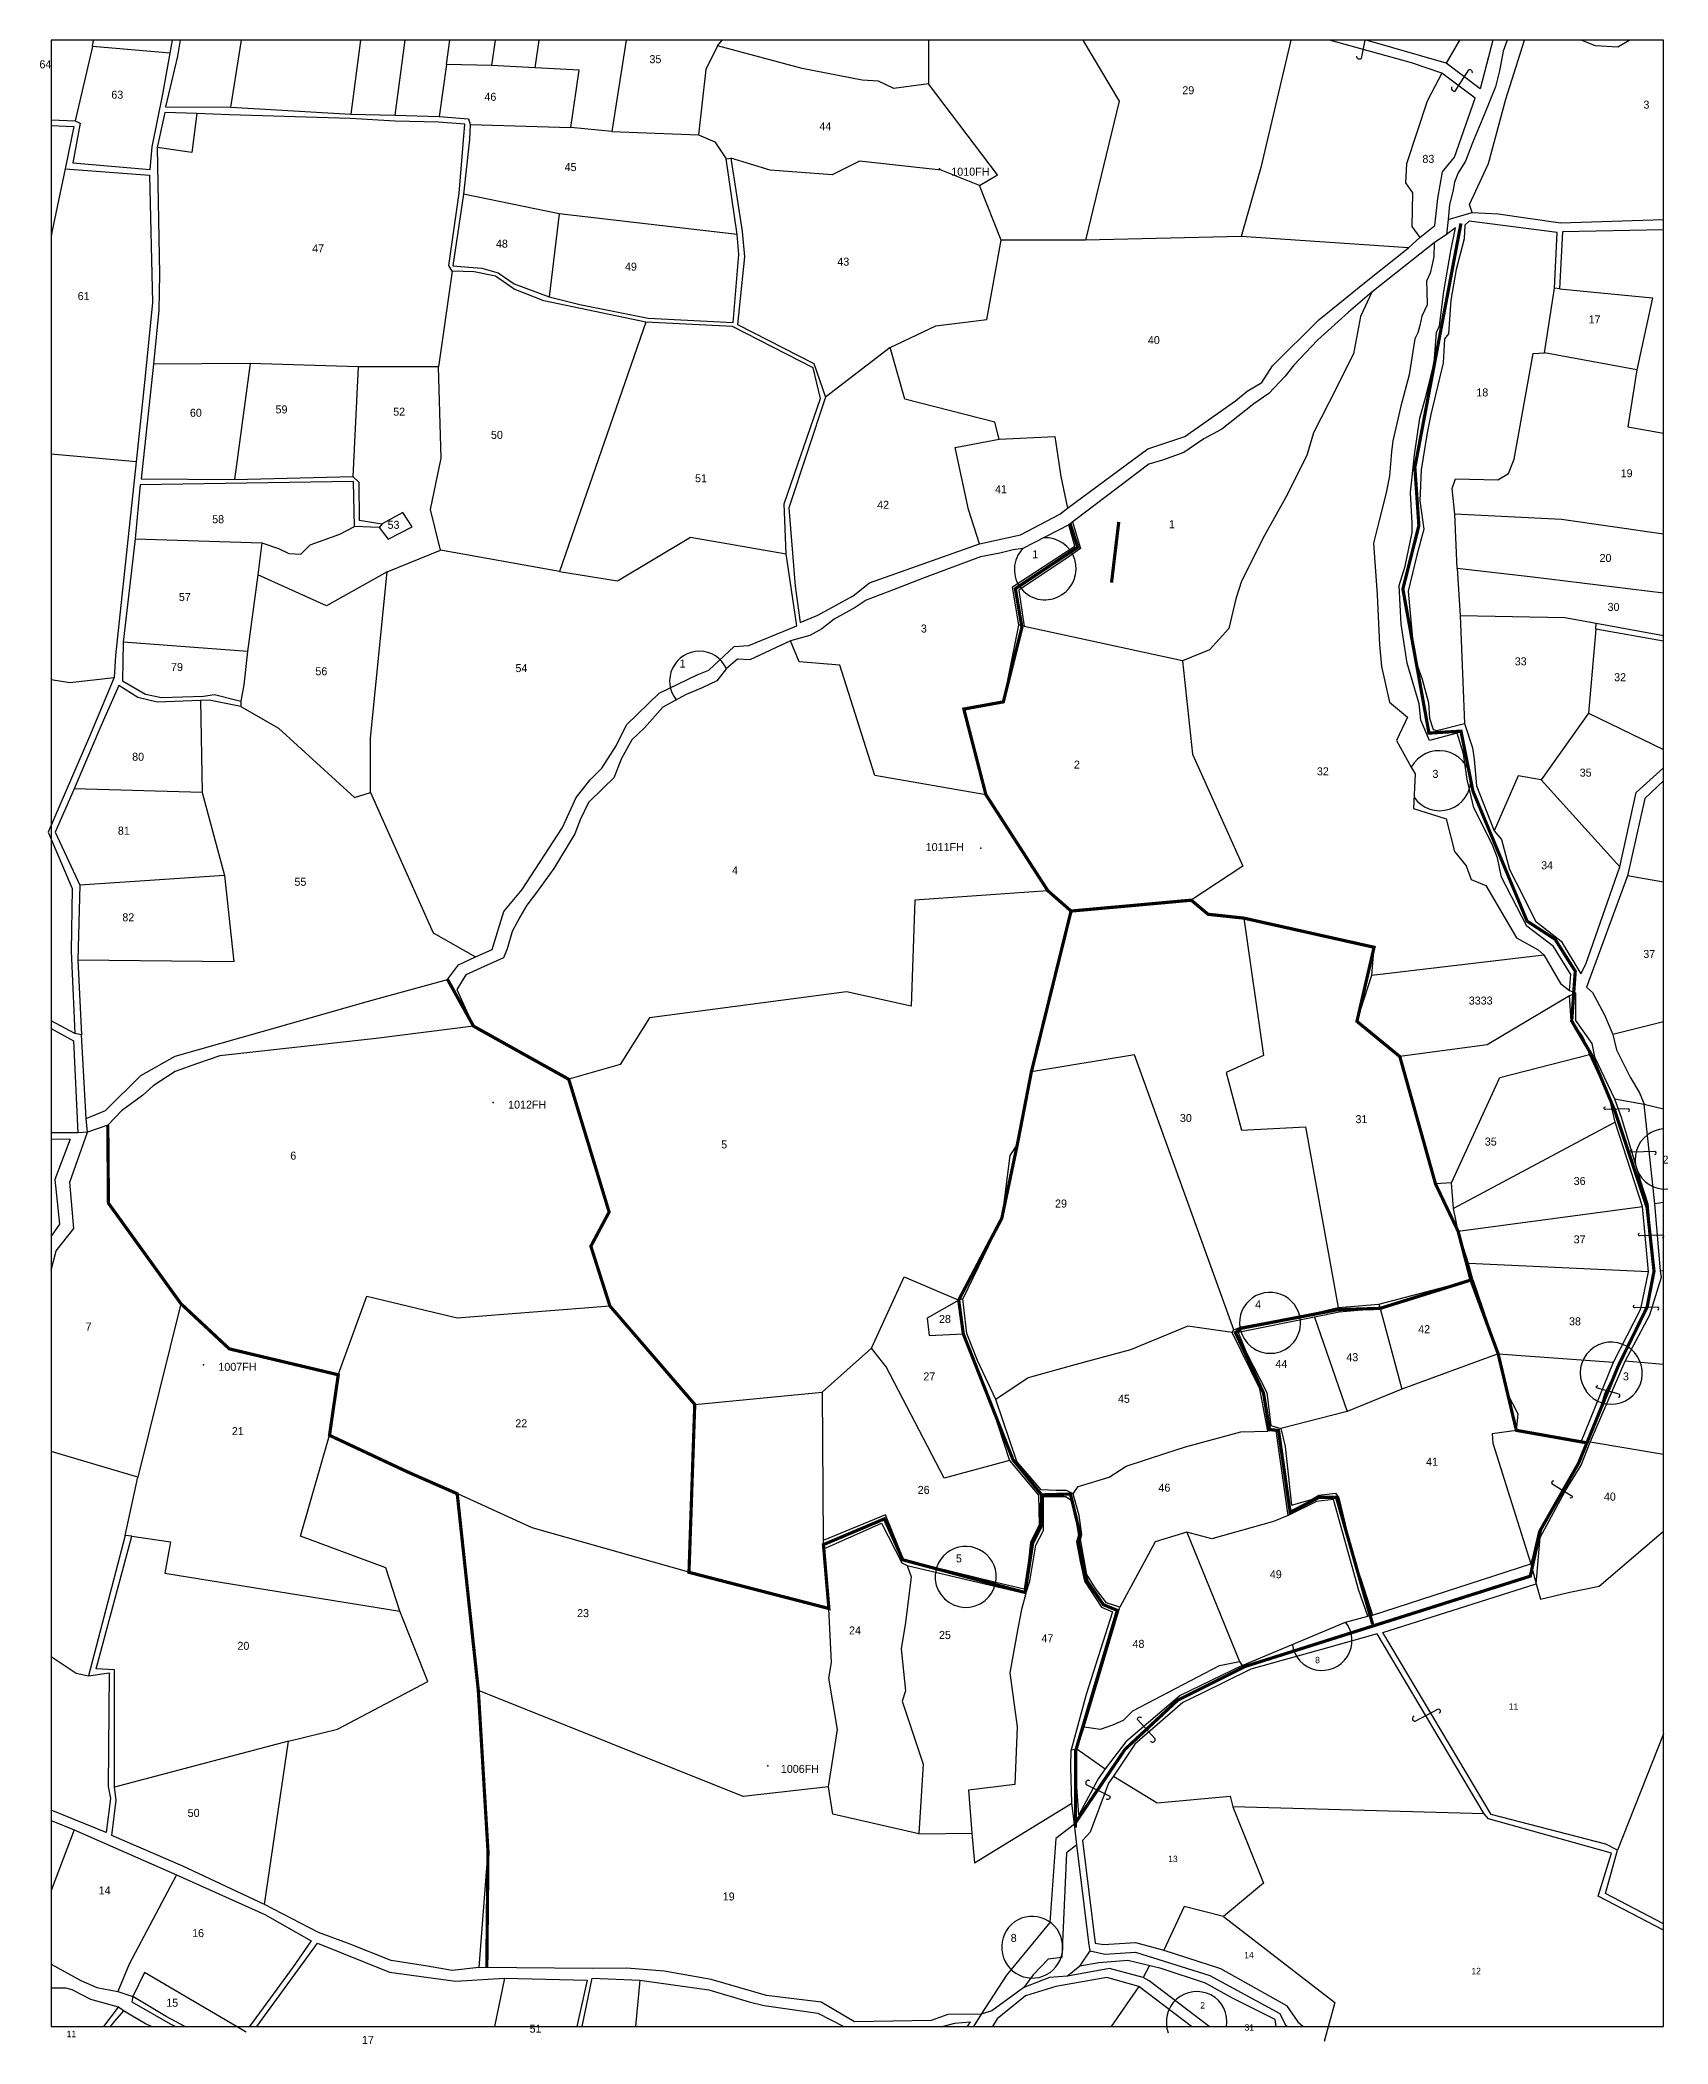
# Model space of a CAD drawing. Extents: x 149058 to 156002, y 177514 to 188218.
# Drawn here: x 153043 to 154060, y 186966 to 188218 of the extents above; entities that cross this region are included whole.
import ezdxf

# ---------------------------------------------------------------- set-up
doc = ezdxf.new("R2010")
doc.units = 0
doc.header["$MEASUREMENT"] = 0
doc.layers.get('0').update_dxf_attribs({"linetype": 'CONTINUOUS'})
for name, color, linetype in [('BORDER-B', 3, 'CONTINUOUS'), ('LINK', 4, 'CONTINUOUS'), ('NO', 1, 'CONTINUOUS'), ('PARCEL', 6, 'CONTINUOUS'), ('ROAD', 2, 'CONTINUOUS'), ('TRIG-P', 2, 'CONTINUOUS'), ('TRIG-T', 1, 'CONTINUOUS')]:
    doc.layers.add(name, color=color, linetype=linetype)

msp = doc.modelspace()

# ---------------------------------------------------------------- linework, layer by layer
at = {"color": 1}
msp.add_line((153050.4, 186976.5), (154057.7, 186976.5), dxfattribs=at)
msp.add_lwpolyline([(154057.7, 186976.5), (154057.7, 188217.5), (153050.4, 188217.5), (153050.4, 186976.5)], dxfattribs=at)
at = {"color": 5, "const_width": 2}
for points in [[(153689.7, 187102.9), (153721.3, 187149.7), (153754.2, 187180.4), (153796.7, 187201.6), (153974.5, 187257.9), (153980.9, 187286.8), (154004.8, 187328.7), (154029.4, 187389.1), (154047.5, 187426), (154051.8, 187448.4), (154047.5, 187488.1), (154027.2, 187549), (154012.7, 187583.7), (154000.4, 187604.7), (154002.6, 187635.8), (153990, 187655.8), (153972.5, 187667.1), (153938.7, 187748.3), (153931.2, 187785.8), (153911.2, 187784.6), (153894.9, 187874.6), (153904.9, 187914.2), (153902.4, 187950.5), (153931.2, 188103)], [(153298.1, 187630.6), (153314.3, 187601.5), (153373.8, 187568.3), (153399, 187485.4), (153387.6, 187464), (153399.5, 187426.7), (153452.5, 187365.2), (153448.9, 187260.3), (153536.3, 187237.7), (153532.9, 187277.6), (153571, 187293.7), (153582.5, 187268.1), (153658.9, 187247.7), (153663.6, 187278.5), (153668.8, 187289), (153669.2, 187308.7)], [(153085.8, 187539.7), (153086.2, 187490.9), (153131.5, 187428.1), (153161.7, 187399.9), (153229.8, 187383.7), (153224.3, 187345.9), (153272.9, 187323.1), (153304.1, 187309.4), (153317.3, 187186.4), (153323.3, 187086.5), (153322.6, 187013.4)]]:
    msp.add_lwpolyline(points, dxfattribs=at)
at = {"color": 1, "const_width": 2}
for points in [[(153687, 187915.3), (153691.8, 187900.7), (153652.8, 187874.8), (153656.9, 187850.7), (153645.3, 187804.1), (153620.6, 187799.6), (153634.4, 187746.1), (153673.1, 187686.1), (153687.6, 187673.4), (153662.8, 187572.9), (153654.1, 187527.9), (153644.3, 187481.4), (153617.4, 187430.4), (153620.3, 187409.2), (153651.3, 187330.7), (153669.2, 187308.7), (153687.2, 187309.2), (153693.4, 187283.7), (153692.4, 187278.1), (153697.5, 187255), (153707.8, 187240.1), (153716.5, 187236.5), (153690.4, 187148.6), (153690.4, 187100.8)], [(153717.4, 187916.5), (153712.9, 187878.6)]]:
    msp.add_lwpolyline(points, dxfattribs=at)
at = {"color": 3, "const_width": 2}
msp.add_lwpolyline([(153687.6, 187673.4), (153762.7, 187680.2), (153773.2, 187671.4), (153795.5, 187669), (153876.9, 187650.8), (153866.2, 187604.5), (153893, 187582.5), (153915.3, 187502.9), (153929.4, 187473.4), (153937.4, 187442.9), (153954.4, 187396.9), (153965.8, 187349), (154009.2, 187341.3)], dxfattribs=at)
at = {"color": 4, "const_width": 2}
msp.add_lwpolyline([(153937.4, 187442.9), (153880.7, 187425.2), (153854.3, 187424.4), (153794.1, 187412.8), (153790.3, 187410.1), (153807.8, 187372.5), (153811.6, 187349.5), (153817.2, 187348.9), (153824.5, 187297.8), (153842.6, 187307.2), (153853.4, 187307.2), (153876, 187227.9)], dxfattribs=at)
at = {"layer": 'BORDER-B'}
for points in [[(153960.1, 188217.5), (153957.5, 188210.5), (153955.2, 188198.3), (153952.8, 188188.3), (153945.7, 188170.8), (153938.4, 188153.3), (153934, 188141.8), (153929.5, 188134.5), (153927.1, 188128.7), (153926.1, 188123), (153924, 188114.9), (153923.2, 188105.4), (153922.1, 188096), (153914.5, 188090.8), (153914.3, 188082.2), (153913, 188076.4), (153911.9, 188072), (153909.6, 188067), (153909.8, 188060.7), (153910.1, 188052.1), (153906.7, 188045), (153905.4, 188039.3), (153904.3, 188034.6), (153902.3, 188030.9), (153898.8, 188008.4), (153893.6, 187988.8), (153888.6, 187967.1), (153887.9, 187960.3), (153886.5, 187945.4), (153884.4, 187934.7), (153880, 187917.4), (153876.6, 187903.3), (153878.9, 187870.9), (153880.3, 187839.7), (153881.6, 187826.1), (153886.5, 187803.9), (153897.8, 187794.5), (153891, 187779.9), (153900.1, 187763.4), (153902.6, 187759.2), (153901.5, 187737.5), (153921.9, 187731), (153927.2, 187710.6)], [(153960.1, 188217.5), (153957.5, 188210.5), (153955.2, 188198.3), (153952.8, 188188.3), (153945.7, 188170.8), (153938.4, 188153.3), (153934, 188141.8), (153929.5, 188134.5), (153927.1, 188128.7), (153926.1, 188123), (153924, 188114.9), (153923.2, 188105.4), (153922.1, 188096), (153914.5, 188090.8)], [(153914.5, 188090.8), (153910.5, 188087.7), (153875.5, 188060), (153860.9, 188047.6), (153841.5, 188030.1), (153826.8, 188014.5), (153821.4, 188007.5), (153811.2, 187996.7), (153801.7, 187990.3), (153781.9, 187974.4), (153770.5, 187968.4), (153758.1, 187959.8), (153744.7, 187955), (153736.1, 187952.5), (153696.7, 187922.6), (153686.2, 187914.6), (153657.5, 187900), (153651.5, 187899), (153643.2, 187896.9), (153631.1, 187894.6), (153595.8, 187881.6), (153577, 187874.3), (153559.5, 187867.6), (153552.8, 187863.1), (153539.5, 187855.8), (153531.8, 187849.8), (153524.5, 187845.6), (153512.4, 187842.2), (153487, 187830.4), (153479.3, 187830.7), (153472.3, 187825), (153466.3, 187817.3), (153457.1, 187812.9), (153447.2, 187808.8), (153432.5, 187800.8), (153421.1, 187787.8), (153413.1, 187780.4), (153406.8, 187768.7), (153402, 187756.6), (153395.3, 187750.2), (153386.1, 187741.3), (153381, 187730.5), (153377.5, 187721.6), (153364.4, 187700), (153353.6, 187685), (153347.6, 187677.1), (153343.2, 187669.5), (153338.5, 187660.6), (153335.3, 187649.8), (153333.1, 187644.1), (153318.7, 187637.7), (153309.5, 187633.6), (153303.8, 187624.4), (153314.3, 187601.5), (153253.5, 187593.8), (153155.8, 187583), (153141.8, 187578.2), (153127.8, 187573.1), (153114.1, 187564.2), (153107.4, 187558.2), (153094.4, 187548.7), (153085.8, 187539.7), (153073.2, 187535.3), (153072.2, 187543.9), (153069.3, 187596), (153065.2, 187597), (153050.4, 187604.9)], [(153914.5, 188090.8), (153910.5, 188087.7), (153875.5, 188060), (153860.9, 188047.6), (153841.5, 188030.1), (153826.8, 188014.5), (153821.4, 188007.5), (153811.2, 187996.7), (153801.7, 187990.3), (153781.9, 187974.4), (153770.5, 187968.4), (153758.1, 187959.8), (153744.7, 187955), (153736.1, 187952.5), (153696.7, 187922.6), (153686.2, 187914.6), (153657.5, 187900), (153651.5, 187899), (153643.2, 187896.9), (153631.1, 187894.6), (153595.8, 187881.6), (153577, 187874.3), (153559.5, 187867.6), (153552.8, 187863.1), (153539.5, 187855.8), (153531.8, 187849.8), (153524.5, 187845.6), (153512.4, 187842.2), (153487, 187830.4), (153479.3, 187830.7), (153472.3, 187825), (153466.3, 187817.3), (153457.1, 187812.9), (153447.2, 187808.8), (153432.5, 187800.8), (153421.1, 187787.8), (153413.1, 187780.4), (153406.8, 187768.7), (153402, 187756.6), (153395.3, 187750.2), (153386.1, 187741.3), (153381, 187730.5), (153377.5, 187721.6), (153364.4, 187700), (153353.6, 187685), (153347.6, 187677.1), (153343.2, 187669.5), (153338.5, 187660.6), (153335.3, 187649.8), (153333.1, 187644.1), (153318.7, 187637.7), (153309.5, 187633.6), (153303.8, 187624.4), (153314.3, 187601.5), (153253.5, 187593.8), (153155.8, 187583), (153141.8, 187578.2), (153127.8, 187573.1), (153114.1, 187564.2), (153107.4, 187558.2), (153094.4, 187548.7), (153085.8, 187539.7), (153073.2, 187535.3)], [(153922.1, 188096), (153914.5, 188090.8), (153914.3, 188082.2), (153913, 188076.4), (153911.9, 188072), (153909.6, 188067), (153909.8, 188060.7), (153910.1, 188052.1), (153906.7, 188045), (153905.4, 188039.3), (153904.3, 188034.6), (153902.3, 188030.9), (153898.8, 188008.4), (153893.6, 187988.8), (153888.6, 187967.1), (153887.9, 187960.3), (153886.5, 187945.4), (153884.4, 187934.7), (153880, 187917.4), (153876.6, 187903.3), (153878.9, 187870.9), (153880.3, 187839.7), (153881.6, 187826.1), (153886.5, 187803.9), (153897.8, 187794.5), (153891, 187779.9), (153900.1, 187763.4), (153902.6, 187759.2), (153901.5, 187737.5), (153921.9, 187731), (153927.2, 187710.6)], [(153927.2, 187710.6), (153934.5, 187701.7), (153937.6, 187693.1), (153946.8, 187689.4), (153965.9, 187656.7), (153979.5, 187649.1), (153982.9, 187646), (153993.3, 187628.2), (153999.1, 187623.8), (154002.8, 187622.3), (154002.8, 187605.1), (154013, 187590.7), (154014.6, 187582.3), (154027.2, 187556.2), (154045.7, 187552.8), (154057.7, 187549.9)], [(153927.2, 187710.6), (153934.5, 187701.7), (153937.6, 187693.1), (153946.8, 187689.4), (153965.9, 187656.7), (153979.5, 187649.1), (153982.9, 187646), (153993.3, 187628.2), (153999.1, 187623.8), (154002.8, 187622.3), (154002.8, 187605.1), (154013, 187590.7), (154014.6, 187582.3), (154027.2, 187556.2), (154045.7, 187552.8), (154057.7, 187549.9)], [(153073.2, 187535.3), (153072.2, 187543.9), (153069.3, 187596), (153065.2, 187597), (153050.4, 187604.9)], [(153073.2, 187535.3), (153067, 187534.8), (153050.4, 187534.9)], [(153073.2, 187535.3), (153067, 187534.8), (153050.4, 187534.9)], [(153815.8, 186976.5), (153815.1, 186980.9), (153788.4, 186994.3), (153771.6, 187003.6), (153743.9, 187012.9), (153723, 187017.9), (153704.9, 187016.4), (153693.1, 187014.2), (153699.6, 187023.8), (153698.7, 187029.1), (153691.2, 187090.1), (153689.7, 187102.9), (153688.1, 187116), (153687.5, 187138.7), (153687.6, 187149.5), (153691.3, 187150.1), (153695.7, 187163.8), (153705.9, 187162.3), (153713.7, 187165.1), (153720.3, 187167.9), (153726.2, 187173.8), (153780.4, 187202.1), (153792.8, 187204.6), (153794.4, 187202.1), (153831.7, 187217.7), (153859.1, 187229.2), (153873.1, 187232.9), (153875.9, 187233.5), (153974.9, 187265.6), (153978.1, 187253.1), (153980.9, 187243.5), (153999.2, 187247.9), (154017.6, 187251.7), (154057.7, 187286)], [(153693.1, 187014.2), (153699.6, 187023.8), (153698.7, 187029.1), (153691.2, 187090.1), (153689.7, 187102.9), (153688.1, 187116), (153687.5, 187138.7), (153687.6, 187149.5), (153691.3, 187150.1), (153695.7, 187163.8), (153705.9, 187162.3), (153713.7, 187165.1), (153720.3, 187167.9), (153726.2, 187173.8), (153780.4, 187202.1), (153792.8, 187204.6), (153794.4, 187202.1), (153831.7, 187217.7), (153859.1, 187229.2), (153873.1, 187232.9), (153875.9, 187233.5), (153974.9, 187265.6), (153978.1, 187253.1), (153980.9, 187243.5), (153999.2, 187247.9), (154017.6, 187251.7), (154057.7, 187286)], [(153693.1, 187014.2), (153685.4, 187008.1), (153674.1, 187007.1), (153658.1, 187001), (153638.2, 186986.3), (153631.4, 186984.3), (153626.6, 186976.5)], [(153693.1, 187014.2), (153685.4, 187008.1), (153674.1, 187007.1), (153658.1, 187001), (153638.2, 186986.3), (153631.4, 186984.3), (153626.6, 186976.5)], [(153815.8, 186976.5), (153815.1, 186980.9), (153788.4, 186994.3), (153771.6, 187003.6), (153743.9, 187012.9), (153723, 187017.9), (153704.9, 187016.4), (153693.1, 187014.2)], [(153113.1, 186976.5), (153109.4, 186978.3), (153095.6, 186986.3), (153095.6, 186986.3), (153092.4, 186988.6), (153075.1, 186993.4), (153063.5, 186999.5), (153059.6, 187000.5), (153050.4, 187000.5)], [(153113.1, 186976.5), (153109.4, 186978.3), (153095.6, 186986.3), (153095.6, 186986.3), (153092.4, 186988.6), (153075.1, 186993.4), (153063.5, 186999.5), (153059.6, 187000.5), (153050.4, 187000.5)]]:
    msp.add_lwpolyline(points, dxfattribs=at)
at = {"layer": 'LINK'}
for points in [[(153871.1, 188217.5), (153868.8, 188206, -0.752853), (153866.2, 188207.4)], [(153925.5, 188188.4, 0.64932), (153927.6, 188185.6), (153936.1, 188199, -0.752853), (153937.9, 188196.8)], [(154035.8, 187548, 0.878835), (154035.7, 187549.9), (154021.7, 187549.5, -1.164949), (154021.4, 187551.1)], [(154052.4, 187521.3, 0.878835), (154052.4, 187523.1), (154038.4, 187522.7, -1.164949), (154038.1, 187524.3)], [(154057.2, 187469.2, 0.878835), (154057.1, 187471), (154043.1, 187470.6, -1.164949), (154042.8, 187472.2)], [(154054.1, 187424.2, 0.878835), (154054.1, 187426), (154040.1, 187425.6, -1.164949), (154039.7, 187427.2)], [(154029.5, 187369.8, 0.878835), (154030, 187371.6), (154016.6, 187375.3, -1.164949), (154016.7, 187376.9)], [(153989.2, 187317.2, 0.878835), (153988.2, 187315.6), (154000.1, 187308.3, -1.164949), (153999.5, 187306.8)], [(153737.3, 187154.9, 0.831026), (153740.2, 187156.3), (153729.1, 187168.4, -0.692977), (153731.6, 187169.5)], [(153901.9, 187170.4, 0.831026), (153902.6, 187167.3), (153917.1, 187175, -0.692977), (153917.5, 187172.2)], [(153699.3, 187130.1, 0.831026), (153697.1, 187127.8), (153711.8, 187120.5, -0.692977), (153709.8, 187118.5)]]:
    msp.add_lwpolyline(points, format="xyb", dxfattribs=at)
at = {"layer": 'PARCEL'}
for points in [[(153124.7, 188209.4), (153076.3, 188213.6), (153076.9, 188217.5)], [(153162.7, 188175.6), (153169.4, 188217.5)], [(153243.7, 188217.5), (153237.6, 188171.3)], [(153271.4, 188217.5), (153265.2, 188170.6)], [(153297.4, 188202.2), (153299.5, 188217.5)], [(153327.9, 188217.5), (153325.5, 188201.7)], [(153352.7, 188200.2), (153355.3, 188217.5)], [(153409.6, 188217.5), (153400.7, 188160.4), (153454.9, 188158.4)], [(153466.8, 188214), (153469.6, 188217.5)], [(153598.5, 188217.5), (153598.5, 188217.4), (153598.5, 188190.2)], [(153694.9, 188217.5), (153717.7, 188179.4), (153696.7, 188092.6)], [(153824.9, 188217.5), (153806.2, 188138), (153793.8, 188094.8)], [(153930.3, 188217.5), (153922, 188203.2)], [(153076.3, 188213.6), (153065.4, 188167.1)], [(153630.3, 188126.6), (153641.6, 188133.4), (153598.5, 188190.2), (153576.9, 188187.3), (153567.3, 188191.9), (153557.1, 188192.4), (153519.6, 188199.8), (153466.8, 188214), (153459.4, 188199.2), (153454.9, 188158.4), (153465.1, 188153.9), (153472.2, 188143.4)], [(153400.7, 188160.4), (153375, 188162.9), (153380.3, 188198.8), (153352.7, 188200.2), (153325.5, 188201.7), (153297.4, 188202.2), (153292.8, 188169.8)], [(153919.2, 188196.9), (153910.1, 188179.4), (153897.1, 188140.2), (153896.5, 188128.3), (153901, 188122.1), (153900.5, 188101.1), (153905.6, 188094.1)], [(153141.5, 188171.6), (153138.2, 188147.4), (153116.7, 188150.5)], [(153312.1, 188164.8), (153375, 188162.9)], [(153898.5, 188087.8), (153793.8, 188094.8), (153696.7, 188092.6), (153643.9, 188092.6), (153630.3, 188126.6), (153606.4, 188136.3), (153555.4, 188141.9), (153538.3, 188133.4), (153499.7, 188136.3), (153475, 188143.7)], [(153059.2, 188137.1), (153050.9, 188097.6), (153050.4, 188094.7)], [(153479, 188096.1), (153367.7, 188109), (153308.1, 188121.2)], [(153367.7, 188109), (153361.5, 188057.1)], [(153050.9, 188097.6), (153050.4, 188097.7)], [(153574.6, 188025.5), (153603.2, 188039), (153634.9, 188042.9), (153643.9, 188092.6)], [(153300.9, 188073.1), (153292.5, 188013.5)], [(153875.5, 188060), (153868.5, 188044.9), (153864.1, 188021.5), (153848.6, 187991), (153839, 187972.1), (153834.9, 187958.1), (153821.5, 187931.6), (153808.5, 187908), (153794, 187879.5), (153790.6, 187868.5), (153786.1, 187850), (153774.1, 187836.6), (153757.3, 187829.7), (153658.4, 187851.2)], [(154057.7, 187908.9), (153994, 187918.1), (153927.3, 187921.4), (153925.6, 187937.4), (153927.7, 187943.5), (153954.3, 187942.7), (153960.9, 187946.8), (153964.5, 187955.8), (153976.4, 188021.7), (153983.4, 188022.1), (153989.7, 188062.5)], [(153992.8, 188062.2), (154050.9, 188056.5), (154041.1, 188011.5), (153983.4, 188022.1)], [(153421.9, 188041.2), (153367.9, 187885.6), (153293.7, 187898.8)], [(153260.4, 187885.4), (153293.7, 187898.8), (153287.5, 187924.3), (153294.1, 187956.3), (153292.5, 188013.5), (153242.3, 188013.5), (153174.7, 188015.4), (153114.4, 188015)], [(153174.7, 188015.4), (153164.9, 187943.1)], [(153642.6, 187968.3), (153639.9, 187978.8), (153583.8, 187993.1), (153574.6, 188025.5), (153534.1, 187994.4)], [(153242.3, 188013.5), (153238.9, 187944.8)], [(154041.1, 188011.5), (154035.4, 187975.9), (154057.7, 187972)], [(153630.3, 187902.9), (153623.6, 187924.3), (153615.1, 187962.9), (153642.6, 187968.3), (153677.4, 187969.9), (153681.2, 187944.8), (153685.3, 187925.2)], [(153103.5, 187954.1), (153050.4, 187958.8)], [(153255.3, 187913), (153260.9, 187905.7), (153275.9, 187913.4), (153270.1, 187922.3), (153257.3, 187915.3)], [(154057.7, 187871.9), (153976, 187882.1), (153928.9, 187887.5), (153927.3, 187921.4)], [(153103, 187906), (153182, 187903.4), (153179.6, 187883.4)], [(153182, 187903.4), (153192.5, 187899.9), (153199, 187896.8), (153206.4, 187896.4), (153212.2, 187902.2), (153230.7, 187908.8), (153239.9, 187913.6)], [(153367.9, 187885.6), (153404.2, 187879.8), (153449.8, 187906.9), (153509.6, 187896.5)], [(153249.9, 187747.5), (153249.9, 187781.4), (153260.4, 187885.4), (153222.5, 187864.1), (153179.6, 187883.4), (153173, 187835.5), (153170.7, 187814.7), (153168.9, 187804.6)], [(153928.9, 187887.5), (153930.6, 187858), (153996.1, 187856.8), (154015.7, 187853.2)], [(153930.6, 187858), (153933.5, 187790.5)], [(153173, 187835.5), (153095.3, 187841.4)], [(153634.4, 187746.1), (153565, 187758.1), (153543.1, 187827.1), (153517.7, 187829.1), (153512.4, 187842.2)], [(153757.3, 187829.7), (153763.4, 187771.5), (153795, 187701.5), (153762.7, 187680.2), (153687.6, 187673.4), (153673.1, 187686.1), (153634.4, 187746.1), (153620.6, 187799.6), (153645.3, 187804.1), (153655, 187852.1)], [(154015.4, 187849.5), (154010.8, 187797.1), (153981.3, 187755.4), (153966.9, 187757.8), (153952, 187723.6)], [(153050.4, 187818.1), (153062.1, 187816.1), (153089.7, 187819.3)], [(153143.8, 187804.9), (153144.8, 187747.5), (153064.8, 187749.8)], [(153168.9, 187801.2), (153192.4, 187787.6), (153239.9, 187744.4), (153249.9, 187747.5), (153289, 187659.8), (153315.6, 187644.9)], [(154010.8, 187797.1), (154057.7, 187774.4)], [(153981.3, 187755.4), (154030.5, 187701)], [(153144.8, 187747.5), (153158.7, 187695.7), (153164.5, 187641.6), (153067.1, 187642.7)], [(153158.7, 187695.7), (153068.4, 187689.5)], [(154057.7, 187691.5), (154035.2, 187695.4)], [(153673.1, 187686.1), (153590, 187680.2), (153587.7, 187613.9), (153547.4, 187622.9), (153424.2, 187606.7), (153406, 187577.5), (153373.8, 187568.3)], [(153879.8, 187427.8), (153938.6, 187443.3), (153935.9, 187453.2), (153929.4, 187473.4), (153926.6, 187487.5), (153925.3, 187503.6), (153915.3, 187502.9), (153893, 187582.5), (153866.2, 187604.5), (153875.5, 187633.3), (153876.9, 187650.8), (153795.5, 187669), (153773.2, 187671.4), (153762.7, 187680.2)], [(153662.8, 187572.9), (153687.6, 187673.4)], [(153795.5, 187669), (153807.9, 187583.2), (153784.5, 187572.6), (153794.1, 187536.6), (153834, 187538.6), (153854.5, 187425.8)], [(153875.5, 187633.3), (153982.9, 187646)], [(153999.1, 187620.5), (153947.6, 187589.8), (153893, 187582.5)], [(154057.7, 187604.3), (154026.1, 187596.3)], [(153399.5, 187426.7), (153387.6, 187464), (153399, 187485.4), (153373.8, 187568.3), (153314.3, 187601.5)], [(153789.2, 187411.7), (153727.2, 187583.6), (153662.8, 187572.9), (153654.1, 187527.9), (153649.4, 187520.8), (153644.3, 187481.4), (153639.1, 187470.7), (153619.9, 187431.2)], [(153925.3, 187503.6), (153955.5, 187569.5), (154011.5, 187583.9)], [(153085.8, 187539.7), (153086.2, 187490.9), (153131.5, 187428.1)], [(154027.5, 187541.6), (153926.6, 187487.5)], [(154057.7, 187491.4), (154052.3, 187490.6)], [(153929.4, 187473.4), (154044.7, 187488.9)], [(154048.3, 187448), (153935.9, 187453.2)], [(153562.9, 187400.4), (153583.4, 187445), (153617.4, 187430.4), (153597.7, 187419), (153598.9, 187408.3), (153620.3, 187409.2)], [(153938.6, 187443.3), (153954.4, 187396.9), (153894.3, 187374.7), (153860.2, 187360.8), (153818.7, 187350.1)], [(154057.7, 187448.5), (154055.8, 187448.6)], [(153183.8, 187052.7), (153198.6, 187154.8), (153229.3, 187162.3), (153285.8, 187192.1), (153268.2, 187236), (153259.6, 187263.2), (153206.1, 187282.9), (153224.3, 187345.9), (153229.8, 187383.7), (153161.7, 187399.9), (153131.5, 187428.1), (153104.5, 187319.8)], [(153229.8, 187383.7), (153247.6, 187432.8), (153304.1, 187419.2), (153399.5, 187426.7), (153452.5, 187365.2), (153532.2, 187372.8), (153532.7, 187280.1)], [(153839.7, 187419.6), (153860.2, 187360.8)], [(153880.7, 187425.2), (153894.3, 187374.7)], [(153788.2, 187410.1), (153760.5, 187414), (153724.7, 187399.3), (153690, 187389.9), (153660.9, 187381.9), (153640.6, 187368.2)], [(153649.1, 187330.1), (153608.3, 187319.1), (153572, 187388.6), (153562.9, 187400.4), (153532.2, 187372.8)], [(154006.2, 187341.9), (153965.8, 187349), (153967, 187359.1), (153960.3, 187372.1), (153954.4, 187396.9), (154026.6, 187391.6)], [(154057.7, 187390.2), (154033.7, 187392.2)], [(153536.3, 187237.7), (153448.9, 187260.3), (153351, 187288), (153224.3, 187345.9)], [(153688.9, 187309.3), (153692, 187314), (153711.4, 187319.7), (153722.1, 187326.7), (153746.8, 187334.8), (153759.2, 187338.8), (153793.6, 187348.1), (153810.5, 187348.4)], [(153965.8, 187349), (153950.6, 187346.9), (153951.1, 187341), (153974.9, 187265.6)], [(154057.7, 187334), (154012, 187341.6)], [(153096.7, 187283.3), (153104.5, 187319.8), (153050.4, 187335.8)], [(153823.3, 187295.9), (153814, 187292), (153775.6, 187281.3), (153759.9, 187285.3), (153740.1, 187279.3), (153718.1, 187238.6)], [(153100.8, 187282.9), (153124.9, 187279.3), (153121.4, 187259.7), (153268.2, 187236)], [(153759.9, 187285.3), (153792.8, 187204.6)], [(153592.5, 187096.9), (153538.7, 187109.3), (153536, 187126.3), (153541.7, 187162.1), (153536.3, 187194.2), (153538, 187203.9), (153536.3, 187237.7), (153533.1, 187275)], [(153585.2, 187264.5), (153587.8, 187257.4), (153584.2, 187229), (153581.5, 187212.6), (153584.2, 187186.2), (153582.1, 187179.8), (153595.2, 187140.4), (153592.5, 187096.9), (153625.6, 187097.3)], [(153659.3, 187247.1), (153656.7, 187237), (153654.4, 187225.3), (153649.4, 187197.5), (153654, 187163.8), (153652.4, 187127.7), (153623.6, 187124.3), (153625.6, 187097.3), (153627.3, 187078.9), (153688.1, 187116)], [(153050.4, 187207.8), (153066.1, 187197.3), (153073.8, 187195.6)], [(153536, 187126.3), (153482.8, 187120.3), (153317.3, 187186.4), (153323.3, 187086.5), (153317.7, 187013.5)], [(153198.6, 187154.8), (153090, 187126.1)], [(154057.7, 187159.4), (154029.1, 187086.7)], [(153691.3, 187150.1), (153709, 187137.6)], [(153714.1, 187133), (153741.5, 187116.4), (153787, 187120.5), (153788.6, 187113.7), (153807.9, 187066.2), (153782.8, 187045.3), (153758.2, 187051.6), (153745.6, 187024.2)], [(153945.6, 187109.5), (153788.6, 187113.7)], [(153064.8, 187099.4), (153050.4, 187061.5)], [(153128.8, 187071.3), (153099.1, 187015.6), (153092.1, 186998.5)], [(153782.8, 187045.3), (153852.4, 186991.5), (153845.7, 186967.2)], [(153736.6, 187014.7), (153732.7, 187007.2)], [(153172.2, 186973.1), (153108.8, 187010.2), (153101.5, 186995.3)], [(153333.7, 187006.7), (153327.3, 186976.5)], [(153418.1, 187005.6), (153415.5, 186976.5)], [(153729.9, 187001.6), (153712.6, 186976.5)]]:
    msp.add_lwpolyline(points, dxfattribs=at)
for centre, radius, start, end in [((153671.5, 187887.3), 19.3, 301.7095, 93.3772), ((153671.2, 187886.8), 19, 135.8645, 303.5451), ((153455.4, 187817.1), 18.6, 25.0007, 219.0082), ((153917.6, 187753.6), 20, 7.4062, 150.7841), ((153917.9, 187755.6), 19.5, 214.8117, 1.8522), ((154058.7, 187518.4), 18.7, 125.8521, 275.2008), ((154059.1, 187518.6), 18.8, 94.209, 126.9852), ((153811.9, 187416.2), 19, 12.7597, 205.075), ((153812, 187416.1), 19, 204.7014, 13.1333), ((154025, 187384.8), 19.3, 67.8584, 216.9182), ((154025.1, 187384.7), 19.4, 216.4446, 68.3321), ((153621.8, 187257.4), 19.1, 349.5285, 185.0999), ((153621.8, 187257.6), 19.2, 185.7102, 348.9181), ((153844.4, 187217.7), 18.7, 187.514, 38.0126), ((153663.3, 187026.4), 19, 4.7754, 185.7085), ((153663.4, 187025.8), 19, 183.9955, 6.4884), ((153766.2, 186979.3), 19.1, 62.5764, 200.5775), ((153766, 186979.6), 19, 350.6508, 61.665)]:
    msp.add_arc(centre, radius, start, end, dxfattribs=at)
at = {"layer": 'ROAD'}
for points in [[(153050.4, 188167.8), (153065.4, 188167.1), (153068.5, 188165.6), (153063.9, 188140.8), (153112.3, 188136.6), (153113.5, 188150.9), (153120.1, 188183.8), (153124.7, 188209.4), (153126.2, 188217.5)], [(153131.1, 188217.5), (153129.4, 188207.4), (153121.9, 188175.9), (153162.7, 188175.6), (153237.6, 188171.3), (153265.2, 188170.6), (153292.8, 188169.8), (153311.1, 188168.4), (153312.1, 188164.8), (153311.8, 188155.5), (153308.1, 188121.2), (153301.3, 188076.4), (153311.3, 188075.7), (153319.5, 188075), (153329.6, 188072.1), (153339.6, 188065.3), (153361.5, 188057.1), (153380.8, 188052.4), (153423.4, 188043.8), (153476.5, 188041), (153480, 188083.6), (153479, 188096.1), (153472.2, 188143.4), (153475, 188143.7), (153482.2, 188097.9), (153483.6, 188082.1), (153479.3, 188039.9), (153527, 188015.5), (153534.1, 187994.4), (153511.2, 187925.3), (153515.2, 187876.4), (153518.4, 187853.6)], [(153518.4, 187853.6), (153529.5, 187858.3), (153551.4, 187870.3), (153561.7, 187878.5), (153630.3, 187902.9), (153656.1, 187908.5), (153680.5, 187921.4), (153685.3, 187925.2), (153735.5, 187962.1), (153758.6, 187969.8), (153790.4, 187992.1), (153797.7, 187998.2), (153806.7, 188003.7), (153813.5, 188014), (153842.3, 188042.8), (153871.9, 188066.8), (153898.5, 188087.8), (153905.6, 188094.1), (153914.9, 188101.7), (153916.7, 188118.5), (153919.6, 188135.3), (153927.1, 188144.3), (153940, 188181.2), (153919.2, 188196.9), (153900.2, 188203.4), (153849, 188217.5)], [(153951.1, 188217.5), (153943.1, 188187.1), (153922, 188203.2), (153872, 188217.5)], [(153923.2, 188105.4), (153938.2, 188109.9), (153936.6, 188114.9), (153948.4, 188140.5), (153959.2, 188180.7), (153970.9, 188217.5)], [(154036.7, 188217.5), (154029.2, 188213.1), (154015.3, 188214), (154006.2, 188217.5)], [(153072.2, 187543.9), (153084.4, 187548.9), (153106.5, 187570.6), (153127.9, 187582.7), (153196.2, 187602.1), (153246.4, 187616.5), (153298.1, 187630.6), (153304.8, 187639.9), (153315.6, 187644.9), (153325.9, 187649.3), (153333.3, 187673.1), (153344.7, 187686.8), (153369.8, 187725.6), (153378.5, 187744.3), (153387.2, 187755.4), (153394.5, 187762.6), (153403.5, 187776.7), (153409.9, 187789.7), (153430.3, 187809.5), (153454, 187820.9), (153461.4, 187823.9), (153477.1, 187838.6), (153486.2, 187839.3), (153516.3, 187851.6), (153509.6, 187896.5), (153508.3, 187927.9), (153531, 187993.7), (153526.4, 188012.8), (153476.1, 188038.5), (153421.9, 188041.2), (153358.3, 188054.6), (153339.6, 188062), (153328.1, 188070.1), (153314.7, 188072.7), (153300.9, 188073.1), (153298.9, 188076.8), (153305.3, 188121.9), (153308.8, 188164.9), (153292.4, 188166.2), (153265.3, 188166.9), (153237.2, 188168.6), (153161.9, 188170.9), (153141.5, 188171.6), (153121.4, 188172.2), (153116.7, 188150.5), (153118, 188071.2), (153117.7, 188048.8), (153114.4, 188015), (153106.6, 187943.4), (153164.9, 187943.1), (153238.9, 187944.8), (153242.6, 187941.4), (153242.9, 187917.7), (153257.3, 187915.3), (153255.3, 187913), (153239.9, 187913.6), (153239.2, 187941.8), (153106, 187939.7), (153103, 187906), (153095.3, 187841.4), (153094.9, 187817.3), (153109.3, 187808.9), (153119.4, 187806.9), (153145.5, 187807.6), (153152.5, 187808.6), (153168.9, 187804.6), (153168.9, 187801.2), (153149.2, 187805.2), (153143.8, 187804.9), (153116.7, 187803.9), (153104.6, 187806.9), (153092.6, 187814.3), (153080.9, 187787.5), (153064.8, 187749.8), (153053, 187722.7), (153068.4, 187689.5), (153067.1, 187642.7), (153069.3, 187596)], [(153050.4, 188164.1), (153064.6, 188163.6), (153059.2, 188137.1), (153111.8, 188133.1), (153113.8, 188053.5), (153109.1, 188007.6), (153103.5, 187954.1), (153090.7, 187833), (153089.7, 187819.3), (153074.3, 187782.5), (153048.5, 187722.6), (153063.6, 187687.5), (153062.9, 187648.3), (153065.2, 187597)], [(154057.7, 188099), (153994.7, 188097.7), (153992.8, 188062.2), (153989.7, 188062.5), (153991.3, 188097.4), (153936.3, 188104.5), (153933.6, 188102), (153933.3, 188093.4), (153928.3, 188074.2), (153924.9, 188055.1), (153923.4, 188034.1), (153920.9, 188030.8), (153920, 188015.9), (153912.3, 187983.6), (153910.1, 187972.2), (153906.4, 187949), (153905.5, 187929.6), (153908, 187912), (153903.6, 187895.7), (153898.3, 187873.2), (153902, 187832.2), (153907, 187818.3), (153911, 187803.5), (153911.6, 187793.9), (153913.8, 187786.8), (153916.2, 187786.2), (153933.5, 187790.5), (153938.4, 187775.4), (153939.4, 187768.3), (153940.9, 187751.7), (153952, 187723.6), (153956.6, 187718.1), (153961.6, 187699.3), (153969.6, 187683.5), (153977.7, 187667), (153993.7, 187654.7), (154006.1, 187634.1), (154009.2, 187640.2), (154030.5, 187701), (154040.6, 187747.5), (154057.7, 187762.9)], [(153938.2, 188109.9), (153954.4, 188109), (153993.4, 188103.4), (154057.7, 188105.5)], [(153999.1, 187623.8), (153999.8, 187633.7), (153989, 187651.3), (153972.3, 187664), (153956.5, 187694.6), (153954, 187706.7), (153950.6, 187715.3), (153939.2, 187737.9), (153935, 187755.5), (153932.8, 187771.6), (153928.8, 187784.6), (153911.5, 187779.9), (153906.2, 187792.6), (153905, 187802.8), (153897.6, 187828.2), (153893.9, 187852.6), (153892.6, 187876.7), (153896.3, 187888.8), (153900.7, 187909.8), (153900.7, 187915.7), (153899.7, 187934.9), (153902.2, 187958.4), (153905.4, 187981.3), (153909.7, 187996.4), (153914.4, 188015.9), (153915.9, 188034.8), (153917.8, 188039.1), (153920.6, 188060.4), (153924.9, 188085.8), (153927.7, 188100.3), (153922.1, 188096)], [(153688.6, 187916.5), (153693.4, 187900), (153685.9, 187894.5), (153655, 187873.8), (153658.4, 187851.2), (153655, 187852.1), (153651, 187875.9), (153690, 187901.3), (153686.2, 187914.6)], [(154057.7, 187842.1), (154015.4, 187849.5), (154015.7, 187853.2), (154057.7, 187845.5)], [(154057.7, 187754.8), (154046, 187743.7), (154035.2, 187695.4), (154009.7, 187625.9), (154013.4, 187622.5), (154020.8, 187608.6), (154026.1, 187596.3), (154028.3, 187586.7), (154036.9, 187569.7), (154042.8, 187559.8), (154045.7, 187552.8)], [(154009.2, 187341.3), (154006.2, 187341.9), (154026.6, 187391.6), (154043.5, 187425), (154048.3, 187448), (154044.7, 187488.9), (154027.5, 187541.6), (154024, 187556.7), (154011.5, 187583.9), (154010.1, 187588.9), (154007.1, 187595.2), (154000, 187604.9), (153999.1, 187620.5), (154002.8, 187622.3)], [(153050.4, 187600), (153064.4, 187592.4), (153067, 187534.8)], [(154027.2, 187556.2), (154031.2, 187544.7), (154043.4, 187504.7), (154048, 187490.5), (154051.6, 187447.7), (154046.2, 187423.4), (154035.5, 187401), (154020.9, 187371.7), (154019.1, 187365.3), (154009.2, 187341.3), (154003.3, 187327.1), (153997.6, 187317.3), (153983.7, 187292.4), (153979.6, 187285.9), (153976.6, 187272.3), (153974.9, 187265.6)], [(153978.1, 187253.1), (153980.6, 187282), (153996.3, 187310.9), (154006.2, 187327.3), (154012, 187341.6), (154033.7, 187392.2), (154049.1, 187421.1), (154056.5, 187444.6), (154055.8, 187448.6), (154052.3, 187490.6), (154045.7, 187552.8)], [(153050.4, 187449), (153053.5, 187461.1), (153064.6, 187475.1), (153062, 187504), (153073.2, 187535.3)], [(153050.4, 187531.1), (153062.3, 187530.9), (153052.7, 187505.8), (153055.7, 187477.7), (153050.4, 187470.3)], [(153695.7, 187163.8), (153718.1, 187238.6), (153709.7, 187241.2), (153702.9, 187250.1), (153697.4, 187259), (153693.6, 187281), (153694.4, 187283.9), (153692.7, 187295.8), (153688.9, 187309.3), (153684.7, 187311.4), (153678.3, 187311.4), (153669, 187311.9), (153653.8, 187329.6), (153640.6, 187368.2), (153629.2, 187392.7), (153622.4, 187409.6), (153619.9, 187431.2), (153617.4, 187430.4), (153620.3, 187409.2), (153638.1, 187363.9), (153649.1, 187330.1), (153667.3, 187308.5), (153667.7, 187289.9), (153662.2, 187278.9), (153661, 187267.4), (153658.4, 187249.7), (153640.6, 187253.9), (153601.7, 187263.6), (153583.1, 187267.9), (153571.6, 187296.2), (153532.7, 187280.1), (153533.1, 187275), (153569.1, 187291.1), (153581.8, 187266.2), (153585.2, 187264.5), (153659.3, 187247.1), (153661.8, 187254.7), (153665.6, 187277.2), (153670.3, 187286.5), (153670.3, 187307.6), (153684.3, 187307.6), (153688.5, 187304.7), (153692.3, 187283.5), (153691, 187279.3), (153693.2, 187267), (153696.1, 187254.7), (153706.7, 187238.6), (153713.5, 187235.7), (153697, 187184), (153687.6, 187149.5)], [(153873.1, 187232.9), (153867.3, 187249), (153851.5, 187305.8), (153841, 187304.5), (153823.3, 187295.9), (153815.8, 187348.7), (153810.5, 187348.4), (153805.6, 187375), (153794.1, 187398.3), (153788.2, 187410.1), (153789.2, 187411.7), (153793.8, 187413.7), (153838.4, 187421.9), (153854.5, 187425.8), (153879.8, 187427.8), (153880.7, 187425.2), (153855.2, 187422.9), (153839.7, 187419.6), (153792.1, 187410.1), (153794.1, 187405.2), (153797.1, 187397.9), (153809.9, 187372.7), (153812.5, 187352), (153818.7, 187350.1), (153821.3, 187338.9), (153825.3, 187302.2), (153837.8, 187305.8), (153842.4, 187308.4), (153852.9, 187309.7), (153854.8, 187306.8), (153860.1, 187285.1), (153864.3, 187268), (153868.9, 187255.6), (153875.9, 187233.5)], [(153689.7, 187102.9), (153678.1, 187094.1), (153674.3, 187041.5), (153647.3, 187008.7), (153631.4, 186984.3), (153610.7, 186984.1), (153600.3, 186980.3), (153552.4, 186979.4), (153531.5, 186991.7), (153497.4, 186995.9), (153462.8, 187005.9), (153433.4, 187011.1), (153410.1, 187013), (153388.7, 187012.7), (153317.7, 187013.5), (153301, 187011.6), (153285.5, 187014.2), (153262.9, 187017.9), (153235.6, 187028.6), (153217.4, 187035.3), (153183.8, 187052.7), (153132.7, 187076.7), (153088.3, 187095.9), (153091.1, 187118), (153090, 187126.1), (153090, 187199.3), (153078.6, 187200.1), (153100.8, 187282.9), (153096.7, 187283.3), (153073.8, 187195.6), (153086.7, 187197.5), (153086, 187126.5), (153087.4, 187119.1), (153084.8, 187097.7), (153050.4, 187111.8)], [(154057.7, 187040.8), (154021.6, 187059.7), (154029.1, 187086.7), (154021.8, 187090.5), (153950.1, 187109.1), (153882.4, 187222.8), (153978.1, 187253.1)], [(154057.7, 187036.7), (154017, 187057.9), (154025.3, 187084.8), (153948.3, 187106.4), (153945.6, 187109.5), (153878.8, 187221.9), (153847.8, 187213.1), (153800, 187199.8), (153769, 187184.7), (153757.5, 187179), (153727.4, 187152.9), (153714.1, 187133), (153711, 187128.6), (153699.5, 187098), (153694.7, 187092.7), (153702.6, 187028.6), (153707.9, 187027.7), (153727.9, 187029), (153745.6, 187024.2), (153781, 187012.7), (153822.1, 186989.7), (153829.2, 186979.5), (153832.6, 186976.5)], [(153794.4, 187202.1), (153755.8, 187183.3), (153721.9, 187154.5), (153709, 187137.6), (153704.6, 187131.3), (153692.4, 187108.7), (153691.2, 187126.3), (153691.3, 187150.1)], [(153050.4, 187105.2), (153064.8, 187099.4), (153128.8, 187071.3), (153183.9, 187046.5), (153212.8, 187030.1), (153201.7, 187013.8), (153174.3, 186976.5)], [(153691.2, 187090.1), (153684.7, 187085.1), (153681.9, 187019.7), (153673.3, 187018.7), (153663.9, 187008.8), (153658.1, 187001)], [(153178.9, 186976.5), (153216.9, 187028.6), (153261.7, 187010.5), (153303, 187004.9), (153333.7, 187006.7), (153385.2, 187005.6), (153378.9, 186976.5)], [(153050.4, 187015.5), (153069, 187005.2), (153079, 187000.9), (153092.1, 186998.5), (153101.5, 186995.3)], [(153699.6, 187023.8), (153708.8, 187021.7), (153727.8, 187023), (153774.3, 187008.4), (153818.1, 186984.6), (153821.6, 186977.5), (153823.1, 186976.5)], [(153382.1, 186976.5), (153388.5, 187006.7), (153418.1, 187005.6), (153461.4, 186999.4), (153486.5, 186992), (153495.8, 186989.7), (153529.4, 186984.9), (153545.6, 186976.5)], [(153762.9, 186976.5), (153729.9, 187001.6), (153710, 187007.2), (153678.1, 187001.6), (153659.2, 186995.7), (153641.4, 186981.3), (153638.5, 186976.5)], [(153773.8, 186976.5), (153736.3, 187005.1), (153732.7, 187007.2), (153711.7, 187012.8), (153685.4, 187008.1)], [(153083.4, 186976.5), (153092.4, 186988.6)], [(153133.9, 186976.5), (153122.2, 186982.8), (153101.5, 186995.3), (153100.8, 186992), (153124.8, 186978.3), (153128.2, 186976.5)], [(153095.6, 186986.3), (153090, 186980), (153087.3, 186976.5)], [(153607, 186976.5), (153614.9, 186978.6), (153624.5, 186979.4), (153622.7, 186976.5)]]:
    msp.add_lwpolyline(points, dxfattribs=at)
at = {"layer": 'TRIG-P'}
for p in [(153605.5, 188137), (153631.3, 187712.7), (153326.6, 187553.8), (153145.5, 187389.9), (153498.2, 187139.4)]:
    msp.add_point(p, dxfattribs=at)

# ---------------------------------------------------------------- texts
at = {"layer": 'NO'}
for s, height, p in [('64', 5, (153043.1, 188199.9)), ('35', 5, (153424.2, 188203.1)), ('63', 5, (153088, 188180.9)), ('46', 5, (153321.1, 188179.6)), ('29', 5, (153757.1, 188183.7)), ('3', 5, (154045.2, 188174.7)), ('44', 5, (153530.4, 188161.2)), ('45', 5, (153371.2, 188135.7)), ('83', 5, (153907.1, 188140.8)), ('48', 5, (153328.3, 188087.8)), ('47', 5, (153213.5, 188084.9)), ('49', 5, (153408.9, 188073.5)), ('43', 5, (153541.6, 188076.6)), ('61', 5, (153067, 188055.1)), ('17', 5, (154010.9, 188040.5)), ('40', 5, (153735.6, 188027.6)), ('18', 5, (153940.8, 187994.9)), ('60', 5, (153137.1, 187982.2)), ('59', 5, (153190.6, 187984.3)), ('52', 5, (153264.1, 187982.9)), ('50', 5, (153325.2, 187968.4)), ('51', 5, (153452.7, 187941.3)), ('19', 5, (154031, 187944.4)), ('42', 5, (153566.5, 187924.7)), ('41', 5, (153640.1, 187934.4)), ('58', 5, (153151, 187915.7)), ('53', 5, (153260.6, 187912.2)), ('1', 5, (153748.8, 187912.6)), ('1', 5, (153663.4, 187893.8)), ('20', 5, (154017.8, 187891.5)), ('57', 5, (153130.2, 187867.1)), ('30', 5, (154022.8, 187860.9)), ('3', 5, (153593.8, 187847.4)), ('79', 5, (153125.3, 187823.4)), ('54', 5, (153340.5, 187822.7)), ('1', 5, (153443, 187825.5)), ('33', 5, (153964.8, 187826.9)), ('56', 5, (153215.5, 187820.7)), ('32', 5, (154026.9, 187817)), ('80', 5, (153101, 187767.3)), ('2', 5, (153689.4, 187762.4)), ('32', 5, (153841.2, 187758.2)), ('3', 5, (153913.4, 187756.6)), ('35', 5, (154005.4, 187757.4)), ('81', 5, (153092.1, 187721.1)), ('34', 5, (153981.3, 187699.5)), ('55', 5, (153202.4, 187689.2)), ('4', 5, (153475.8, 187696.4)), ('82', 5, (153094.9, 187667)), ('37', 5, (154045.1, 187644.1)), ('3333', 5, (153936.1, 187615)), ('30', 5, (153755.6, 187541.6)), ('31', 5, (153865.3, 187540.9)), ('5', 5, (153469, 187525.1)), ('35', 5, (153946.1, 187526.9)), ('6', 5, (153199.8, 187518.1)), ('2', 5, (154057.1, 187515.6)), ('36', 5, (154001.6, 187502.3)), ('29', 5, (153677.6, 187488.2)), ('37', 5, (154001.6, 187465.8)), ('4', 5, (153802.6, 187425.2)), ('7', 5, (153071.9, 187411.3)), ('28', 5, (153605.1, 187416.1)), ('42', 5, (153904.5, 187409.7)), ('38', 5, (153998.7, 187414.6)), ('44', 5, (153815.3, 187388)), ('43', 5, (153859.6, 187392.2)), ('27', 5, (153595.3, 187380.2)), ('3', 5, (154032.4, 187380.2)), ('45', 5, (153716.9, 187366.2)), ('22', 5, (153340.4, 187350.9)), ('21', 5, (153163.3, 187346)), ('41', 5, (153909.4, 187326.9)), ('26', 5, (153591.8, 187309.3)), ('46', 5, (153742.2, 187310.7)), ('40', 5, (154020.5, 187305.1)), ('5', 5, (153615.7, 187266.5)), ('49', 5, (153811.8, 187256.6)), ('23', 5, (153379, 187232.3)), ('24', 5, (153548.9, 187221.5)), ('20', 5, (153166.8, 187211.9)), ('25', 5, (153605.1, 187218.7)), ('47', 5, (153669.1, 187216.6)), ('48', 5, (153726, 187213.1)), ('8', 4, (153840.1, 187203.5)), ('11', 4, (153961.1, 187174.4)), ('50', 5, (153135.7, 187107.5)), ('13', 4, (153748.3, 187079.3)), ('14', 5, (153080.1, 187059.1)), ('19', 5, (153470, 187055.3)), ('16', 5, (153138.5, 187032.4)), ('8', 5, (153649.9, 187029.4)), ('14', 4, (153795.8, 187019.2)), ('12', 4, (153937.7, 187009.2)), ('15', 5, (153122.3, 186988.9)), ('2', 4, (153768.3, 186987.8)), ('51', 5, (153349.3, 186972.7)), ('31', 4, (153796, 186974)), ('11', 4, (153060.1, 186969.9)), ('17', 5, (153244.6, 186965.7))]:
    msp.add_text(s, height=height, dxfattribs=at).set_placement(p)
at = {"layer": 'TRIG-T'}
for s, p in [('1010FH', (153612.8, 188132.8)), ('1011FH', (153596.8, 187710.9)), ('1012FH', (153335.9, 187550)), ('1007FH', (153154.9, 187386.2)), ('1006FH', (153506.3, 187135))]:
    msp.add_text(s, height=5, dxfattribs=at).set_placement(p)

doc.saveas('drawing.dxf')
